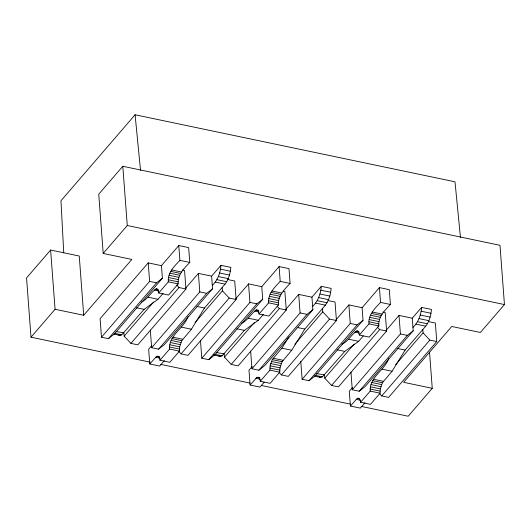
<?xml version="1.0" encoding="UTF-8"?>
<svg xmlns="http://www.w3.org/2000/svg" width="531" height="531" viewBox="0 0 531 531"><rect width="100%" height="100%" fill="white"/><g stroke="black" fill="none" stroke-linecap="round" stroke-linejoin="round"><path stroke-width="0.8" d="M158.696 292.999L168.327 281.828C167.404 272.921 174.307 266.237 179.896 260.356L178.781 245.541L188.658 247.612L189.773 262.427C184.184 268.308 177.274 274.992 178.197 283.899L168.573 295.07L158.696 292.999L157.906 289.893L156.293 288.818C150.645 292.229 147.777 299.457 141.292 302.166M150.313 330.023L151.647 347.732L158.557 349.179L164.431 344.579L212.559 288.745L211.617 276.153L220.962 265.314L230.832 267.385C230.275 273.292 228.761 279.359 225.071 284.131L204.475 308.026L191.412 329.22L181.775 340.676L179.697 346.836L179.458 351.137L169.834 362.308L159.957 360.237L169.581 349.073C168.519 335.24 183.839 328.483 188.074 316.556M259.015 314.02L268.646 302.856C267.724 293.942 274.627 287.264 280.215 281.377L279.1 266.569L288.977 268.633L290.092 283.448C284.503 289.329 277.594 296.013 278.516 304.92L268.892 316.091L259.015 314.02L258.225 310.914L256.612 309.839C250.964 313.25 248.096 320.478 241.612 323.193M250.632 351.044L251.966 368.753L258.876 370.207L264.75 365.607L312.878 309.765L311.936 297.181L321.282 286.335L331.152 288.406C330.594 294.313 329.081 300.387 325.39 305.152L304.794 329.054L291.731 350.241L282.094 361.697L280.016 367.864L279.777 372.165L270.153 383.329L260.276 381.258L269.901 370.094L270.14 365.793L272.217 359.633L281.861 348.17L288.824 336.873M359.334 335.041L368.965 323.877C368.043 314.969 374.946 308.285 380.535 302.398L379.419 287.59L389.296 289.66L390.411 304.469C384.822 310.356 377.913 317.034 378.835 325.948L369.211 337.112L359.334 335.041L358.544 331.941L356.932 330.866C351.283 334.278 348.416 341.499 341.931 344.214M350.951 372.072L352.285 389.781L359.195 391.228L365.069 386.628L413.204 330.793L412.255 318.202L421.601 307.363L431.471 309.427C430.913 315.334 429.4 321.408 425.709 326.18L405.113 350.075L392.057 371.262L382.413 382.725L380.335 388.884L380.096 393.186L370.472 404.35L360.595 402.286L370.226 391.115C369.158 377.289 384.477 370.525 388.712 358.598M212.314 285.412C217.79 280.182 220.405 272.735 220.962 265.314M312.633 306.433C318.109 301.203 320.724 293.756 321.282 286.335M412.952 327.461C418.428 322.231 421.043 314.777 421.601 307.363M460.45 237.403L455.001 181.808L135.086 114.769L60.965 200.758L63.747 252.909M31.004 337.192L55.071 309.274L83.706 315.275L79.252 256.028L50.618 250.028L26.55 277.945L31.004 337.192L150.246 362.175M429.533 352.113L432.254 388.314L403.62 382.313L451.748 326.479L480.382 332.479L504.45 304.562L499.996 245.315L122.807 166.276L98.746 194.193L103.2 253.44L131.834 259.44L83.706 315.275M103.2 253.44L127.267 225.516L122.807 166.276M161.457 265.646L148.222 262.872L100.094 318.706L101.487 337.218L108.397 338.672L114.271 334.072L162.4 278.231L161.457 265.646L178.781 245.541M101.487 337.218L149.616 281.384L148.222 262.872M108.397 338.672L156.526 282.837L162.4 278.231M163.136 293.318L158.006 299.278L144.113 309.354L121.772 334.809L120.079 335.419L113.992 334.092M182.226 270L184.562 270.485L185.95 289.003L137.821 344.838L130.911 343.384L124.148 336.136L153.519 302.066M130.911 343.384L179.04 287.55L185.95 289.003M185.405 288.439L198.382 273.385L211.617 276.153M151.839 345.502L148.66 349.192L149.775 364L159.652 366.071L164.378 360.589M151.647 347.732L199.775 291.897L198.382 273.385M158.557 349.179L206.685 293.344L212.559 288.745M149.775 364L156.565 356.394L159.068 356.374M195.043 322.596L222.436 290.815L222.184 287.483M178.814 351.482L181.071 353.898L229.2 298.064L236.116 299.511L234.722 280.999L227.713 279.532M235.565 298.953L248.541 283.893L261.776 286.667L279.1 266.569M236.116 299.511L187.981 355.345L181.071 353.898M261.776 286.667L262.719 299.258L214.59 355.093L208.716 359.693L201.807 358.246L249.935 302.411L248.541 283.893M208.716 359.693L256.845 303.858L262.719 299.258M263.456 314.345L258.325 320.299L244.433 330.375L222.091 355.836L220.405 356.447L213.555 354.954M283.322 291.18L284.881 291.512L286.275 310.024L238.14 365.859L231.231 364.412L224.467 357.164L254.376 322.463M231.231 364.412L279.359 308.577L286.275 310.024M285.724 309.46L298.701 294.406L311.936 297.181M252.159 366.529L248.979 370.213L250.094 385.021L259.971 387.092L264.172 382.22M251.966 368.753L300.095 312.918L298.701 294.406M258.876 370.207L307.011 314.365L312.878 309.765M250.094 385.021L256.885 377.422L259.387 377.402M294.831 344.234L322.755 311.836L322.503 308.504M279.133 372.503L281.39 374.919L329.519 319.085L336.435 320.532L335.041 302.02L328.039 300.553M335.884 319.974L348.867 304.92L362.096 307.688L379.419 287.59M336.435 320.532L288.3 376.373L281.39 374.919M362.096 307.688L363.045 320.279L314.91 376.114L309.035 380.714L302.126 379.267L350.254 323.432L348.867 304.92M309.035 380.714L357.171 324.879L363.045 320.279M363.264 335.964L358.644 341.32L344.752 351.403L322.41 376.857L320.724 377.468L314.637 376.134M382.864 312.042L385.201 312.533L386.595 331.045L338.459 386.88L331.55 385.433L324.786 378.185L354.157 344.108M331.55 385.433L379.678 329.598L386.595 331.045M386.044 330.488L399.027 315.427L412.255 318.202M352.478 387.55L349.298 391.234L350.414 406.042L360.29 408.113L365.016 402.631M352.285 389.781L400.414 333.939L399.027 315.427M359.195 391.228L407.33 335.393L413.204 330.793M350.414 406.042L357.204 398.442L358.193 398.104L359.806 399.179L360.595 402.286M395.681 364.638L423.074 332.857L422.822 329.525M379.453 393.531L381.709 395.947L429.838 340.105L436.754 341.559L435.36 323.04L428.358 321.574M436.754 341.559L388.619 397.394L381.709 395.947M432.254 388.314L408.193 416.231L361.146 406.374M116.004 331.556L123.896 332.804L124.148 336.136M216.323 352.584L224.215 353.832L224.467 357.164M316.642 373.605L324.534 374.853L324.786 378.185M127.267 225.516L504.45 304.562M179.896 260.356L189.773 262.427M280.215 281.377L290.092 283.448M380.535 302.398L390.411 304.469M220.491 269.151L230.361 271.222M320.81 290.172L330.68 292.242M421.129 311.199L430.999 313.263M219.608 272.987L229.485 275.051M319.927 294.008L329.804 296.079M420.247 315.029L430.123 317.1M218.38 276.565L228.25 278.636M318.7 297.586L328.57 299.657M419.019 318.613L428.889 320.678M171.619 269.96L181.489 272.025M271.938 290.981L281.808 293.052M372.258 312.002L382.134 314.073M216.874 279.658L226.75 281.729M317.193 300.679L327.069 302.75M417.512 321.706L427.389 323.771M170.643 271.368L180.513 273.438M270.963 292.389L280.833 294.459M371.282 313.409L381.152 315.48M215.201 282.061L225.071 284.131M315.52 303.088L325.39 305.152M415.839 324.109L425.709 326.18M169.767 273.186L179.644 275.25M270.087 294.207L279.963 296.278M370.406 315.228L380.282 317.299M169.057 275.284L178.934 277.355M269.376 296.311L279.253 298.376M369.695 317.332L379.572 319.403M168.559 277.527L178.436 279.598M268.878 298.555L278.755 300.619M369.198 319.576L379.074 321.647M168.314 279.764L178.184 281.828M268.633 300.785L278.503 302.856M368.952 321.806L378.822 323.877M168.327 281.828L178.197 283.899M268.646 302.856L278.516 304.92M368.965 323.877L378.835 325.948M149.616 281.384L156.526 282.837M199.775 291.897L206.685 293.344M249.935 302.411L256.845 303.858M300.095 312.918L307.011 314.365M350.254 323.432L357.171 324.879M400.414 333.939L407.33 335.393M156.293 288.818L157.807 289.136M256.612 309.839L258.132 310.157M356.932 330.866L358.452 331.185M155.304 289.156L158.344 289.793M255.623 310.177L258.663 310.814M355.943 331.198L358.983 331.835M154.289 290.059L158.849 291.015M254.608 311.08L259.168 312.036M354.927 332.107L359.487 333.056M196.882 306.44L204.475 308.026M297.201 327.461L304.794 329.054M397.52 348.482L405.113 350.075M148.129 297.207L158.006 299.278M248.448 318.228L258.325 320.299M348.767 339.249L358.644 341.32M136.513 307.761L144.113 309.354M236.833 328.789L244.433 330.375M337.152 349.81L344.752 351.403M181.542 327.149L191.412 329.22M281.861 348.17L291.731 350.241M382.181 369.191L392.057 371.262M172.88 337.198L182.75 339.269M273.2 358.219L283.069 360.29M373.519 379.247L383.389 381.311M171.898 338.605L181.775 340.676M272.217 359.633L282.094 361.697M372.536 380.654L382.413 382.725M171.028 340.424L180.898 342.495M271.348 361.445L281.218 363.516M371.667 382.473L381.543 384.537M170.318 342.528L180.195 344.592M270.637 363.549L280.514 365.62M370.957 384.57L380.833 386.641M169.82 344.772L179.697 346.836M270.14 365.793L280.016 367.864M370.459 386.814L380.335 388.884M114.178 333.222L121.772 334.809M214.497 354.243L222.091 355.836M314.817 375.264L322.41 376.857M169.568 347.002L179.445 349.073M269.887 368.023L279.764 370.094M370.213 389.05L380.083 391.115M169.581 349.073L179.458 351.137M269.901 370.094L279.777 372.165M370.226 391.115L380.096 393.186M156.565 356.394L159.605 357.031M256.885 377.422L259.925 378.059M357.204 398.442L359.487 398.92M155.55 357.297L160.11 358.252M255.869 378.324L260.429 379.28M356.188 399.345L360.748 400.301M160.787 364.385L250.015 383.083M261.371 385.466L350.599 404.164M319.191 377.09L320.724 377.468M218.872 356.069L220.405 356.447M118.552 335.041L120.079 335.419M257.874 377.083L259.486 378.158L260.276 381.258M157.548 356.055L159.161 357.131L159.957 360.237M423.074 332.857L429.838 340.105M377.428 327.182L379.678 329.598M322.755 311.836L329.519 319.085M277.109 306.161L279.359 308.577M222.436 290.815L229.2 298.064M176.783 285.134L179.04 287.55M135.086 114.769L140.536 170.365M300.792 361.558L302.126 379.267M200.472 340.537L201.807 358.246M50.618 250.028L55.071 309.274"/></g></svg>
